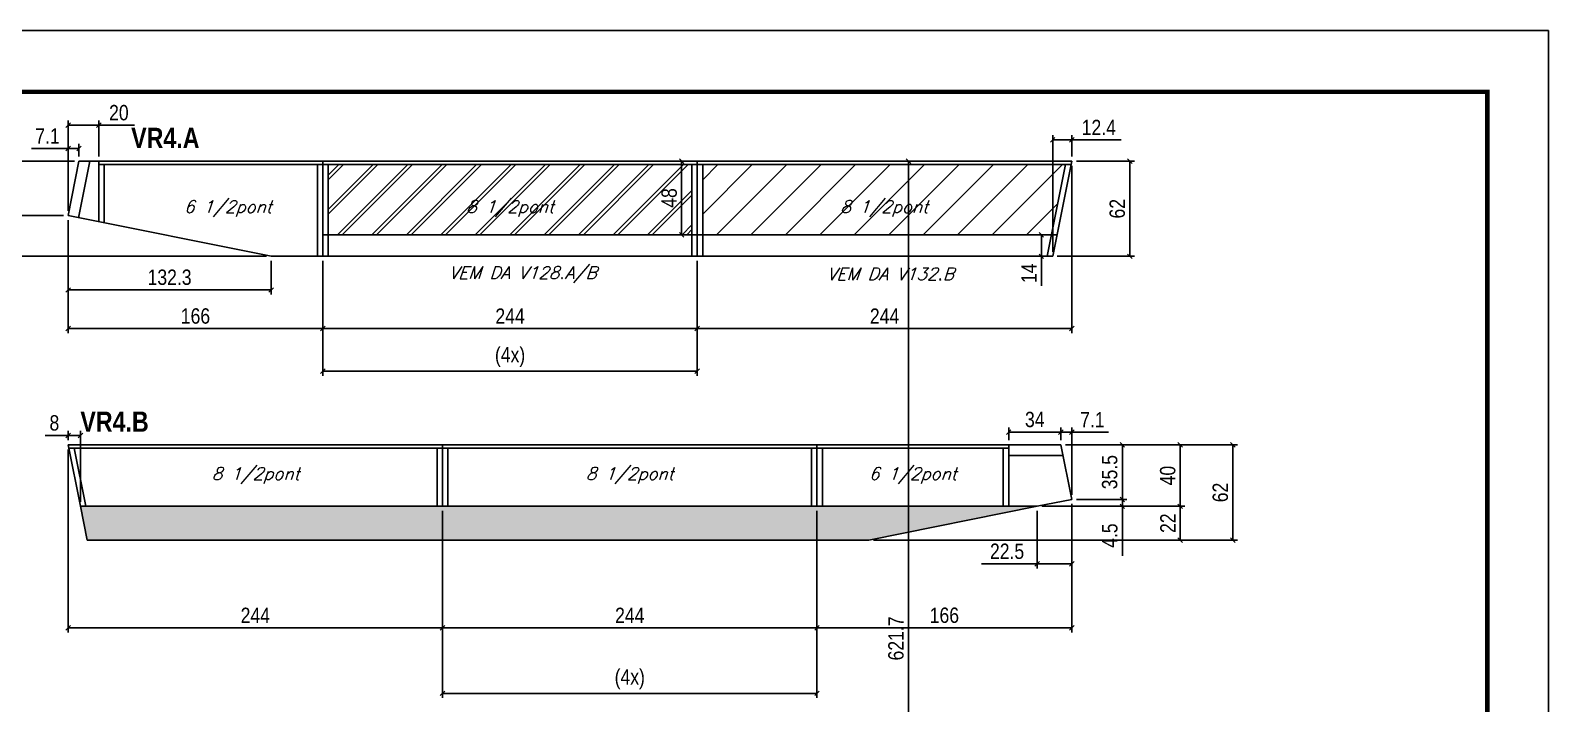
# Model space of a CAD drawing. Extents: x 2603 to 22413, y 1253 to 30260.
# Drawn here: x 7854 to 8843, y 14499 to 14938 of the extents above; entities that cross this region are included whole.
import ezdxf

# ---------------------------------------------------------------- set-up
doc = ezdxf.new("R2010")
doc.units = 0
doc.linetypes.add('DASHED', pattern=[0.75, 0.5, -0.25])
for name, color, linetype in [('COTA', 241, 'Continuous'), ('NOMENCLATURA', 7, 'Continuous'), ('Painéis', 200, 'Continuous'), ('SARR_2.2x7', 40, 'Continuous'), ('SARR_3.5x7', 81, 'Continuous'), ('texto', 7, 'Continuous')]:
    doc.layers.add(name, color=color, linetype=linetype)
for name, color, linetype, lineweight in [('Folhas', 255, 'Continuous', 9), ('Hachura', 251, 'Continuous', 9), ('SARRAFO DE PRESSAO', 251, 'DASHED', 9)]:
    doc.layers.add(name, color=color, linetype=linetype, lineweight=lineweight)
doc.layers.add('Laje_Perimetro', color=7, linetype='Continuous', plot=False)
doc.styles.add('COTA TECNICA', font='techl___.ttf', dxfattribs={"height": 10})
doc.styles.add('Romans', font='romans.shx')
doc.styles.add('TECNICA', font='techb___.ttf', dxfattribs={"height": 10})
doc.dimstyles.new('PAINEL', dxfattribs={"dimtxt": 10, "dimasz": 3, "dimexe": 3, "dimexo": 3, "dimgap": 3, "dimtad": 1, "dimdec": 1, "dimzin": 12, "dimdsep": 46, "dimtxsty": 'COTA TECNICA', "dimblk1": 'OBLIQUE', "dimblk2": 'OBLIQUE', "dimsah": 1, "dimcen": 0.9, "dimclrd": 4, "dimclre": 4, "dimclrt": 240, "dimadec": 1, "dimazin": 3, "dimtfac": 1, "dimtdec": 1, "dimtmove": 0, "dimatfit": 3, "dimfxl": 1, "dimtolj": 1, "dimtzin": 12, "dimarcsym": 0})
pattern_1 = [(45, (-126418.031, -5371.03), (-11.2253202, 11.2253202), [])]

# ---------------------------------------------------------------- blocks, each defined once
blk = doc.blocks.new('9999999999')
at = {"layer": 'Folhas'}
blk.add_lwpolyline([(98138.98, 34190.21), (99623.98, 34190.21), (99623.98, 35240.21), (98138.98, 35240.21)], close=True, dxfattribs=at)
at = {"layer": 'Folhas', "color": 30, "const_width": 3}
blk.add_lwpolyline([(98213.98, 34230.21), (99583.98, 34230.21), (99583.98, 35200.21), (98213.98, 35200.21)], close=True, dxfattribs=at)
blk = doc.blocks.new('_Oblique')
at = {"color": 0, "linetype": 'ByBlock', "lineweight": -2}
blk.add_line((-0.5, -0.5), (0.5, 0.5), dxfattribs=at)
blk = doc.blocks.new('*D1680')
at = {"layer": 'COTA', "color": 4, "linetype": 'ByBlock', "lineweight": -2, "transparency": 16777216}
for p, q in [((8532.24, 14849.56), (8532.24, 14740.53)), ((8288.24, 14787.56), (8288.24, 14740.53)), ((8532.24, 14743.53), (8288.24, 14743.53))]:
    blk.add_line(p, q, dxfattribs=at)
at = {"layer": 'Defpoints', "color": 0, "linetype": 'ByBlock', "transparency": 16777216}
for p in [(8532.24, 14852.56), (8288.24, 14790.56), (8288.24, 14743.53)]:
    blk.add_point(p, dxfattribs=at)
at = {"layer": 'COTA', "color": 4, "linetype": 'ByBlock', "lineweight": -2, "transparency": 16777216, "xscale": 3, "yscale": 3, "zscale": 3, "rotation": 180}
blk.add_blockref('_Oblique', (8288.24, 14743.53), dxfattribs=at)
at = {"layer": 'COTA', "color": 4, "linetype": 'ByBlock', "lineweight": -2, "transparency": 16777216, "xscale": 3, "yscale": 3, "zscale": 3}
blk.add_blockref('_Oblique', (8532.24, 14743.53), dxfattribs=at)
at = {"layer": 'COTA', "color": 240, "linetype": 'ByBlock', "transparency": 16777216, "insert": (8410.24, 14751.6), "char_height": 10, "attachment_point": 5, "style": 'COTA TECNICA'}
blk.add_mtext('\\A1;244', dxfattribs=at)
blk = doc.blocks.new('*D1681')
at = {"layer": 'COTA', "color": 4, "linetype": 'ByBlock', "lineweight": -2, "transparency": 16777216}
for p, q in [((8044.24, 14787.56), (8044.24, 14740.53)), ((8288.24, 14787.56), (8288.24, 14740.53)), ((8288.24, 14743.53), (8044.24, 14743.53))]:
    blk.add_line(p, q, dxfattribs=at)
at = {"layer": 'Defpoints', "color": 0, "linetype": 'ByBlock', "transparency": 16777216}
for p in [(8044.24, 14790.56), (8288.24, 14790.56), (8044.24, 14743.53)]:
    blk.add_point(p, dxfattribs=at)
at = {"layer": 'COTA', "color": 4, "linetype": 'ByBlock', "lineweight": -2, "transparency": 16777216, "xscale": 3, "yscale": 3, "zscale": 3, "rotation": 180}
blk.add_blockref('_Oblique', (8044.24, 14743.53), dxfattribs=at)
at = {"layer": 'COTA', "color": 4, "linetype": 'ByBlock', "lineweight": -2, "transparency": 16777216, "xscale": 3, "yscale": 3, "zscale": 3}
blk.add_blockref('_Oblique', (8288.24, 14743.53), dxfattribs=at)
at = {"layer": 'COTA', "color": 240, "linetype": 'ByBlock', "transparency": 16777216, "insert": (8166.24, 14751.6), "char_height": 10, "attachment_point": 5, "style": 'COTA TECNICA'}
blk.add_mtext('\\A1;244', dxfattribs=at)
blk = doc.blocks.new('*D1682')
at = {"layer": 'COTA', "color": 4, "linetype": 'ByBlock', "lineweight": -2, "transparency": 16777216}
for p, q in [((7878.23, 14814.08), (7878.23, 14740.53)), ((8044.24, 14787.56), (8044.24, 14740.53)), ((8044.24, 14743.53), (7878.23, 14743.53))]:
    blk.add_line(p, q, dxfattribs=at)
at = {"layer": 'Defpoints', "color": 0, "linetype": 'ByBlock', "transparency": 16777216}
for p in [(7878.23, 14817.08), (8044.24, 14790.56), (7878.23, 14743.53)]:
    blk.add_point(p, dxfattribs=at)
at = {"layer": 'COTA', "color": 4, "linetype": 'ByBlock', "lineweight": -2, "transparency": 16777216, "xscale": 3, "yscale": 3, "zscale": 3, "rotation": 180}
blk.add_blockref('_Oblique', (7878.23, 14743.53), dxfattribs=at)
at = {"layer": 'COTA', "color": 4, "linetype": 'ByBlock', "lineweight": -2, "transparency": 16777216, "xscale": 3, "yscale": 3, "zscale": 3}
blk.add_blockref('_Oblique', (8044.24, 14743.53), dxfattribs=at)
at = {"layer": 'COTA', "color": 240, "linetype": 'ByBlock', "transparency": 16777216, "insert": (7961.24, 14751.63), "char_height": 10, "attachment_point": 5, "style": 'COTA TECNICA'}
blk.add_mtext('\\A1;166', dxfattribs=at)
blk = doc.blocks.new('*D319')
at = {"layer": 'COTA', "color": 4, "linetype": 'ByBlock', "lineweight": -2, "transparency": 16777216}
for p, q in [((7875.23, 14817.08), (7842.27, 14817.08)), ((7845.27, 14817.08), (7845.27, 14790.56)), ((8007.5, 14790.56), (7842.27, 14790.56)), ((7845.27, 14790.56), (7845.27, 14753.48))]:
    blk.add_line(p, q, dxfattribs=at)
at = {"layer": 'Defpoints', "color": 0, "linetype": 'ByBlock', "transparency": 16777216}
for p in [(7878.23, 14817.08), (7845.27, 14790.56), (8010.5, 14790.56)]:
    blk.add_point(p, dxfattribs=at)
at = {"layer": 'COTA', "color": 4, "linetype": 'ByBlock', "lineweight": -2, "transparency": 16777216, "xscale": 3, "yscale": 3, "zscale": 3}
for p, rotation in [((7845.27, 14817.08), 90), ((7845.27, 14790.56), 270)]:
    blk.add_blockref('_Oblique', p, dxfattribs=dict(at, rotation=rotation))
at = {"layer": 'COTA', "color": 240, "linetype": 'ByBlock', "transparency": 16777216, "insert": (7837.16, 14770.52), "char_height": 10, "attachment_point": 5, "rotation": 90, "style": 'COTA TECNICA'}
blk.add_mtext('\\A1;26.5', dxfattribs=at)
blk = doc.blocks.new('*D320')
at = {"layer": 'COTA', "color": 4, "linetype": 'ByBlock', "lineweight": -2, "transparency": 16777216}
for p, q in [((7882.35, 14852.56), (7842.27, 14852.56)), ((7845.27, 14852.56), (7845.27, 14817.08)), ((7875.23, 14817.08), (7842.27, 14817.08))]:
    blk.add_line(p, q, dxfattribs=at)
at = {"layer": 'Defpoints', "color": 0, "linetype": 'ByBlock', "transparency": 16777216}
for p in [(7885.35, 14852.56), (7845.27, 14817.08), (7878.23, 14817.08)]:
    blk.add_point(p, dxfattribs=at)
at = {"layer": 'COTA', "color": 4, "linetype": 'ByBlock', "lineweight": -2, "transparency": 16777216, "xscale": 3, "yscale": 3, "zscale": 3}
for p, rotation in [((7845.27, 14852.56), 90), ((7845.27, 14817.08), 270)]:
    blk.add_blockref('_Oblique', p, dxfattribs=dict(at, rotation=rotation))
at = {"layer": 'COTA', "color": 240, "linetype": 'ByBlock', "transparency": 16777216, "insert": (7837.05, 14834.82), "char_height": 10, "attachment_point": 5, "rotation": 90, "style": 'COTA TECNICA'}
blk.add_mtext('\\A1;35.5', dxfattribs=at)
blk = doc.blocks.new('*D321')
at = {"layer": 'COTA', "color": 4, "linetype": 'ByBlock', "lineweight": -2, "transparency": 16777216}
for p, q in [((7878.23, 14860.84), (7854.36, 14860.84)), ((7878.23, 14820.08), (7878.23, 14863.84)), ((7885.35, 14860.84), (7878.23, 14860.84)), ((7885.35, 14855.56), (7885.35, 14863.84))]:
    blk.add_line(p, q, dxfattribs=at)
at = {"layer": 'Defpoints', "color": 0, "linetype": 'ByBlock', "transparency": 16777216}
for p in [(7878.23, 14860.84), (7885.35, 14852.56), (7878.23, 14817.08)]:
    blk.add_point(p, dxfattribs=at)
at = {"layer": 'COTA', "color": 4, "linetype": 'ByBlock', "lineweight": -2, "transparency": 16777216, "xscale": 3, "yscale": 3, "zscale": 3, "rotation": 180}
blk.add_blockref('_Oblique', (7878.23, 14860.84), dxfattribs=at)
at = {"layer": 'COTA', "color": 4, "linetype": 'ByBlock', "lineweight": -2, "transparency": 16777216, "xscale": 3, "yscale": 3, "zscale": 3}
blk.add_blockref('_Oblique', (7885.35, 14860.84), dxfattribs=at)
at = {"layer": 'COTA', "color": 240, "linetype": 'ByBlock', "transparency": 16777216, "insert": (7864.8, 14868.91), "char_height": 10, "attachment_point": 5, "style": 'COTA TECNICA'}
blk.add_mtext('\\A1;7.1', dxfattribs=at)
blk = doc.blocks.new('*D322')
at = {"layer": 'COTA', "color": 4, "linetype": 'ByBlock', "lineweight": -2, "transparency": 16777216}
for p, q in [((7878.23, 14814.08), (7878.23, 14765.65)), ((8010.5, 14787.56), (8010.5, 14765.65)), ((7878.23, 14768.65), (8010.5, 14768.65))]:
    blk.add_line(p, q, dxfattribs=at)
at = {"layer": 'Defpoints', "color": 0, "linetype": 'ByBlock', "transparency": 16777216}
for p in [(7878.23, 14817.08), (8010.5, 14790.56), (8010.5, 14768.65)]:
    blk.add_point(p, dxfattribs=at)
at = {"layer": 'COTA', "color": 4, "linetype": 'ByBlock', "lineweight": -2, "transparency": 16777216, "xscale": 3, "yscale": 3, "zscale": 3, "rotation": 180}
blk.add_blockref('_Oblique', (7878.23, 14768.65), dxfattribs=at)
at = {"layer": 'COTA', "color": 4, "linetype": 'ByBlock', "lineweight": -2, "transparency": 16777216, "xscale": 3, "yscale": 3, "zscale": 3}
blk.add_blockref('_Oblique', (8010.5, 14768.65), dxfattribs=at)
at = {"layer": 'COTA', "color": 240, "linetype": 'ByBlock', "transparency": 16777216, "insert": (7944.37, 14776.87), "char_height": 10, "attachment_point": 5, "style": 'COTA TECNICA'}
blk.add_mtext('\\A1;132.3', dxfattribs=at)
blk = doc.blocks.new('*D1683')
at = {"layer": 'COTA', "color": 4, "linetype": 'ByBlock', "lineweight": -2, "transparency": 16777216}
for p, q in [((8044.24, 14787.56), (8044.24, 14712.77)), ((8288.24, 14787.56), (8288.24, 14712.77)), ((8288.24, 14715.77), (8044.24, 14715.77))]:
    blk.add_line(p, q, dxfattribs=at)
at = {"layer": 'Defpoints', "color": 0, "linetype": 'ByBlock', "transparency": 16777216}
for p in [(8044.24, 14790.56), (8288.24, 14790.56), (8044.24, 14715.77)]:
    blk.add_point(p, dxfattribs=at)
at = {"layer": 'COTA', "color": 4, "linetype": 'ByBlock', "lineweight": -2, "transparency": 16777216, "xscale": 3, "yscale": 3, "zscale": 3, "rotation": 180}
blk.add_blockref('_Oblique', (8044.24, 14715.77), dxfattribs=at)
at = {"layer": 'COTA', "color": 4, "linetype": 'ByBlock', "lineweight": -2, "transparency": 16777216, "xscale": 3, "yscale": 3, "zscale": 3}
blk.add_blockref('_Oblique', (8288.24, 14715.77), dxfattribs=at)
at = {"layer": 'COTA', "color": 240, "linetype": 'ByBlock', "transparency": 16777216, "insert": (8166.24, 14725), "char_height": 10, "attachment_point": 5, "style": 'COTA TECNICA'}
blk.add_mtext('\\A1;(4x)', dxfattribs=at)
blk = doc.blocks.new('*D1684')
at = {"layer": 'COTA', "color": 4, "linetype": 'ByBlock', "lineweight": -2, "transparency": 16777216}
for p, q in [((7878.23, 14664.77), (7878.23, 14545.67)), ((8122.23, 14624.77), (8122.23, 14545.67)), ((7878.23, 14548.67), (8122.23, 14548.67))]:
    blk.add_line(p, q, dxfattribs=at)
at = {"layer": 'Defpoints', "color": 0, "linetype": 'ByBlock', "transparency": 16777216}
for p in [(7878.23, 14667.77), (8122.23, 14627.77), (8122.23, 14548.67)]:
    blk.add_point(p, dxfattribs=at)
at = {"layer": 'COTA', "color": 4, "linetype": 'ByBlock', "lineweight": -2, "transparency": 16777216, "xscale": 3, "yscale": 3, "zscale": 3, "rotation": 180}
blk.add_blockref('_Oblique', (7878.23, 14548.67), dxfattribs=at)
at = {"layer": 'COTA', "color": 4, "linetype": 'ByBlock', "lineweight": -2, "transparency": 16777216, "xscale": 3, "yscale": 3, "zscale": 3}
blk.add_blockref('_Oblique', (8122.23, 14548.67), dxfattribs=at)
at = {"layer": 'COTA', "color": 240, "linetype": 'ByBlock', "transparency": 16777216, "insert": (8000.23, 14556.75), "char_height": 10, "attachment_point": 5, "style": 'COTA TECNICA'}
blk.add_mtext('\\A1;244', dxfattribs=at)
blk = doc.blocks.new('*D1685')
at = {"layer": 'COTA', "color": 4, "linetype": 'ByBlock', "lineweight": -2, "transparency": 16777216}
for p, q in [((8122.23, 14624.77), (8122.23, 14545.67)), ((8366.23, 14624.77), (8366.23, 14545.67)), ((8122.23, 14548.67), (8366.23, 14548.67))]:
    blk.add_line(p, q, dxfattribs=at)
at = {"layer": 'Defpoints', "color": 0, "linetype": 'ByBlock', "transparency": 16777216}
for p in [(8122.23, 14627.77), (8366.23, 14627.77), (8366.23, 14548.67)]:
    blk.add_point(p, dxfattribs=at)
at = {"layer": 'COTA', "color": 4, "linetype": 'ByBlock', "lineweight": -2, "transparency": 16777216, "xscale": 3, "yscale": 3, "zscale": 3, "rotation": 180}
blk.add_blockref('_Oblique', (8122.23, 14548.67), dxfattribs=at)
at = {"layer": 'COTA', "color": 4, "linetype": 'ByBlock', "lineweight": -2, "transparency": 16777216, "xscale": 3, "yscale": 3, "zscale": 3}
blk.add_blockref('_Oblique', (8366.23, 14548.67), dxfattribs=at)
at = {"layer": 'COTA', "color": 240, "linetype": 'ByBlock', "transparency": 16777216, "insert": (8244.23, 14556.75), "char_height": 10, "attachment_point": 5, "style": 'COTA TECNICA'}
blk.add_mtext('\\A1;244', dxfattribs=at)
blk = doc.blocks.new('*D1686')
at = {"layer": 'COTA', "color": 4, "linetype": 'ByBlock', "lineweight": -2, "transparency": 16777216}
for p, q in [((8366.23, 14624.77), (8366.23, 14545.67)), ((8532.24, 14629.28), (8532.24, 14545.67)), ((8366.23, 14548.67), (8532.24, 14548.67))]:
    blk.add_line(p, q, dxfattribs=at)
at = {"layer": 'Defpoints', "color": 0, "linetype": 'ByBlock', "transparency": 16777216}
for p in [(8532.24, 14632.28), (8366.23, 14627.77), (8532.24, 14548.67)]:
    blk.add_point(p, dxfattribs=at)
at = {"layer": 'COTA', "color": 4, "linetype": 'ByBlock', "lineweight": -2, "transparency": 16777216, "xscale": 3, "yscale": 3, "zscale": 3, "rotation": 180}
blk.add_blockref('_Oblique', (8366.23, 14548.67), dxfattribs=at)
at = {"layer": 'COTA', "color": 4, "linetype": 'ByBlock', "lineweight": -2, "transparency": 16777216, "xscale": 3, "yscale": 3, "zscale": 3}
blk.add_blockref('_Oblique', (8532.24, 14548.67), dxfattribs=at)
at = {"layer": 'COTA', "color": 240, "linetype": 'ByBlock', "transparency": 16777216, "insert": (8449.24, 14556.77), "char_height": 10, "attachment_point": 5, "style": 'COTA TECNICA'}
blk.add_mtext('\\A1;166', dxfattribs=at)
blk = doc.blocks.new('*D323')
at = {"layer": 'COTA', "color": 4, "linetype": 'ByBlock', "lineweight": -2, "transparency": 16777216}
for p, q in [((8528.13, 14667.77), (8568.2, 14667.77)), ((8565.2, 14667.77), (8565.2, 14632.28)), ((8535.24, 14632.28), (8568.2, 14632.28))]:
    blk.add_line(p, q, dxfattribs=at)
at = {"layer": 'Defpoints', "color": 0, "linetype": 'ByBlock', "transparency": 16777216}
for p in [(8525.13, 14667.77), (8532.24, 14632.28), (8565.2, 14632.28)]:
    blk.add_point(p, dxfattribs=at)
at = {"layer": 'COTA', "color": 4, "linetype": 'ByBlock', "lineweight": -2, "transparency": 16777216, "xscale": 3, "yscale": 3, "zscale": 3}
for p, rotation in [((8565.2, 14667.77), 90), ((8565.2, 14632.28), 270)]:
    blk.add_blockref('_Oblique', p, dxfattribs=dict(at, rotation=rotation))
at = {"layer": 'COTA', "color": 240, "linetype": 'ByBlock', "transparency": 16777216, "insert": (8556.98, 14650.02), "char_height": 10, "attachment_point": 5, "rotation": 90, "style": 'COTA TECNICA'}
blk.add_mtext('\\A1;35.5', dxfattribs=at)
blk = doc.blocks.new('*D1687')
at = {"layer": 'COTA', "color": 4, "linetype": 'ByBlock', "lineweight": -2, "transparency": 16777216}
for p, q in [((8491.13, 14670.77), (8491.13, 14679.04)), ((8491.13, 14676.04), (8525.13, 14676.04)), ((8525.13, 14670.77), (8525.13, 14679.04))]:
    blk.add_line(p, q, dxfattribs=at)
at = {"layer": 'Defpoints', "color": 0, "linetype": 'ByBlock', "transparency": 16777216}
for p in [(8525.13, 14676.04), (8491.13, 14667.77), (8525.13, 14667.77)]:
    blk.add_point(p, dxfattribs=at)
at = {"layer": 'COTA', "color": 4, "linetype": 'ByBlock', "lineweight": -2, "transparency": 16777216, "xscale": 3, "yscale": 3, "zscale": 3, "rotation": 180}
blk.add_blockref('_Oblique', (8491.13, 14676.04), dxfattribs=at)
at = {"layer": 'COTA', "color": 4, "linetype": 'ByBlock', "lineweight": -2, "transparency": 16777216, "xscale": 3, "yscale": 3, "zscale": 3}
blk.add_blockref('_Oblique', (8525.13, 14676.04), dxfattribs=at)
at = {"layer": 'COTA', "color": 240, "linetype": 'ByBlock', "transparency": 16777216, "insert": (8508.13, 14684.26), "char_height": 10, "attachment_point": 5, "style": 'COTA TECNICA'}
blk.add_mtext('\\A1;34', dxfattribs=at)
blk = doc.blocks.new('*D324')
at = {"layer": 'COTA', "color": 4, "linetype": 'ByBlock', "lineweight": -2, "transparency": 16777216}
for p, q in [((8525.13, 14670.77), (8525.13, 14679.04)), ((8525.13, 14676.04), (8532.24, 14676.04)), ((8532.24, 14635.28), (8532.24, 14679.04)), ((8532.24, 14676.04), (8556.11, 14676.04))]:
    blk.add_line(p, q, dxfattribs=at)
at = {"layer": 'Defpoints', "color": 0, "linetype": 'ByBlock', "transparency": 16777216}
for p in [(8532.24, 14676.04), (8525.13, 14667.77), (8532.24, 14632.28)]:
    blk.add_point(p, dxfattribs=at)
at = {"layer": 'COTA', "color": 4, "linetype": 'ByBlock', "lineweight": -2, "transparency": 16777216, "xscale": 3, "yscale": 3, "zscale": 3, "rotation": 180}
blk.add_blockref('_Oblique', (8525.13, 14676.04), dxfattribs=at)
at = {"layer": 'COTA', "color": 4, "linetype": 'ByBlock', "lineweight": -2, "transparency": 16777216, "xscale": 3, "yscale": 3, "zscale": 3}
blk.add_blockref('_Oblique', (8532.24, 14676.04), dxfattribs=at)
at = {"layer": 'COTA', "color": 240, "linetype": 'ByBlock', "transparency": 16777216, "insert": (8545.67, 14684.11), "char_height": 10, "attachment_point": 5, "style": 'COTA TECNICA'}
blk.add_mtext('\\A1;7.1', dxfattribs=at)
blk = doc.blocks.new('*D325')
at = {"layer": 'COTA', "color": 4, "linetype": 'ByBlock', "lineweight": -2, "transparency": 16777216}
for p, q in [((8122.23, 14624.77), (8122.23, 14502.96)), ((8366.23, 14624.77), (8366.23, 14502.96)), ((8122.23, 14505.96), (8366.23, 14505.96))]:
    blk.add_line(p, q, dxfattribs=at)
at = {"layer": 'Defpoints', "color": 0, "linetype": 'ByBlock', "transparency": 16777216}
for p in [(8122.23, 14627.77), (8366.23, 14627.77), (8366.23, 14505.96)]:
    blk.add_point(p, dxfattribs=at)
at = {"layer": 'COTA', "color": 4, "linetype": 'ByBlock', "lineweight": -2, "transparency": 16777216, "xscale": 3, "yscale": 3, "zscale": 3, "rotation": 180}
blk.add_blockref('_Oblique', (8122.23, 14505.96), dxfattribs=at)
at = {"layer": 'COTA', "color": 4, "linetype": 'ByBlock', "lineweight": -2, "transparency": 16777216, "xscale": 3, "yscale": 3, "zscale": 3}
blk.add_blockref('_Oblique', (8366.23, 14505.96), dxfattribs=at)
at = {"layer": 'COTA', "color": 240, "linetype": 'ByBlock', "transparency": 16777216, "insert": (8244.23, 14515.18), "char_height": 10, "attachment_point": 5, "style": 'COTA TECNICA'}
blk.add_mtext('\\A1;(4x)', dxfattribs=at)
blk = doc.blocks.new('*D326')
at = {"layer": 'COTA', "color": 4, "linetype": 'ByBlock', "lineweight": -2, "transparency": 16777216}
for p, q in [((8535.24, 14852.56), (8573.03, 14852.56)), ((8570.03, 14790.56), (8570.03, 14852.56)), ((8522.81, 14790.56), (8573.03, 14790.56))]:
    blk.add_line(p, q, dxfattribs=at)
at = {"layer": 'Defpoints', "color": 0, "linetype": 'ByBlock', "transparency": 16777216}
for p in [(8532.24, 14852.56), (8570.03, 14852.56), (8519.81, 14790.56)]:
    blk.add_point(p, dxfattribs=at)
at = {"layer": 'COTA', "color": 4, "linetype": 'ByBlock', "lineweight": -2, "transparency": 16777216, "xscale": 3, "yscale": 3, "zscale": 3}
for p, rotation in [((8570.03, 14852.56), 90), ((8570.03, 14790.56), 270)]:
    blk.add_blockref('_Oblique', p, dxfattribs=dict(at, rotation=rotation))
at = {"layer": 'COTA', "color": 240, "linetype": 'ByBlock', "transparency": 16777216, "insert": (8561.93, 14821.56), "char_height": 10, "attachment_point": 5, "rotation": 90, "style": 'COTA TECNICA'}
blk.add_mtext('\\A1;62', dxfattribs=at)
blk = doc.blocks.new('*D1688')
at = {"layer": 'COTA', "color": 4, "linetype": 'ByBlock', "lineweight": -2, "transparency": 16777216}
for p, q in [((7878.23, 14673.95), (7863.41, 14673.95)), ((7878.23, 14670.77), (7878.23, 14676.95)), ((7886.25, 14673.95), (7878.23, 14673.95)), ((7886.25, 14630.77), (7886.25, 14676.95))]:
    blk.add_line(p, q, dxfattribs=at)
at = {"layer": 'Defpoints', "color": 0, "linetype": 'ByBlock', "transparency": 16777216}
for p in [(7878.23, 14673.95), (7878.23, 14667.77), (7886.25, 14627.77)]:
    blk.add_point(p, dxfattribs=at)
at = {"layer": 'COTA', "color": 4, "linetype": 'ByBlock', "lineweight": -2, "transparency": 16777216, "xscale": 3, "yscale": 3, "zscale": 3, "rotation": 180}
blk.add_blockref('_Oblique', (7878.23, 14673.95), dxfattribs=at)
at = {"layer": 'COTA', "color": 4, "linetype": 'ByBlock', "lineweight": -2, "transparency": 16777216, "xscale": 3, "yscale": 3, "zscale": 3}
blk.add_blockref('_Oblique', (7886.25, 14673.95), dxfattribs=at)
at = {"layer": 'COTA', "color": 240, "linetype": 'ByBlock', "transparency": 16777216, "insert": (7869.32, 14682.04), "char_height": 10, "attachment_point": 5, "style": 'COTA TECNICA'}
blk.add_mtext('\\A1;8', dxfattribs=at)
blk = doc.blocks.new('*D1689')
at = {"layer": 'COTA', "color": 4, "linetype": 'ByBlock', "lineweight": -2, "transparency": 16777216}
for p, q in [((8535.24, 14632.28), (8568.2, 14632.28)), ((8565.2, 14632.28), (8565.2, 14635.28)), ((8565.2, 14632.28), (8565.2, 14627.77)), ((8512.73, 14627.77), (8568.2, 14627.77)), ((8565.2, 14627.77), (8565.2, 14595.55))]:
    blk.add_line(p, q, dxfattribs=at)
at = {"layer": 'Defpoints', "color": 0, "linetype": 'ByBlock', "transparency": 16777216}
for p in [(8532.24, 14632.28), (8509.73, 14627.77), (8565.2, 14627.77)]:
    blk.add_point(p, dxfattribs=at)
at = {"layer": 'COTA', "color": 4, "linetype": 'ByBlock', "lineweight": -2, "transparency": 16777216, "xscale": 3, "yscale": 3, "zscale": 3}
for p, rotation in [((8565.2, 14632.28), 270), ((8565.2, 14627.77), 90)]:
    blk.add_blockref('_Oblique', p, dxfattribs=dict(at, rotation=rotation))
at = {"layer": 'COTA', "color": 240, "linetype": 'ByBlock', "transparency": 16777216, "insert": (8557.09, 14608.66), "char_height": 10, "attachment_point": 5, "rotation": 90, "style": 'COTA TECNICA'}
blk.add_mtext('\\A1;4.5', dxfattribs=at)
blk = doc.blocks.new('*D1690')
at = {"layer": 'COTA', "color": 4, "linetype": 'ByBlock', "lineweight": -2, "transparency": 16777216}
for p, q in [((8528.13, 14667.77), (8605.89, 14667.77)), ((8602.89, 14627.77), (8602.89, 14667.77)), ((8512.73, 14627.77), (8605.89, 14627.77))]:
    blk.add_line(p, q, dxfattribs=at)
at = {"layer": 'Defpoints', "color": 0, "linetype": 'ByBlock', "transparency": 16777216}
for p in [(8525.13, 14667.77), (8602.89, 14667.77), (8509.73, 14627.77)]:
    blk.add_point(p, dxfattribs=at)
at = {"layer": 'COTA', "color": 4, "linetype": 'ByBlock', "lineweight": -2, "transparency": 16777216, "xscale": 3, "yscale": 3, "zscale": 3}
for p, rotation in [((8602.89, 14667.77), 90), ((8602.89, 14627.77), 270)]:
    blk.add_blockref('_Oblique', p, dxfattribs=dict(at, rotation=rotation))
at = {"layer": 'COTA', "color": 240, "linetype": 'ByBlock', "transparency": 16777216, "insert": (8594.79, 14647.77), "char_height": 10, "attachment_point": 5, "rotation": 90, "style": 'COTA TECNICA'}
blk.add_mtext('\\A1;40', dxfattribs=at)
blk = doc.blocks.new('*D1691')
at = {"layer": 'COTA', "color": 4, "linetype": 'ByBlock', "lineweight": -2, "transparency": 16777216}
for p, q in [((8512.73, 14627.77), (8605.89, 14627.77)), ((8602.89, 14605.77), (8602.89, 14627.77)), ((8402.97, 14605.77), (8605.89, 14605.77))]:
    blk.add_line(p, q, dxfattribs=at)
at = {"layer": 'Defpoints', "color": 0, "linetype": 'ByBlock', "transparency": 16777216}
for p in [(8509.73, 14627.77), (8602.89, 14627.77), (8399.97, 14605.77)]:
    blk.add_point(p, dxfattribs=at)
at = {"layer": 'COTA', "color": 4, "linetype": 'ByBlock', "lineweight": -2, "transparency": 16777216, "xscale": 3, "yscale": 3, "zscale": 3}
for p, rotation in [((8602.89, 14627.77), 90), ((8602.89, 14605.77), 270)]:
    blk.add_blockref('_Oblique', p, dxfattribs=dict(at, rotation=rotation))
at = {"layer": 'COTA', "color": 240, "linetype": 'ByBlock', "transparency": 16777216, "insert": (8594.89, 14616.77), "char_height": 10, "attachment_point": 5, "rotation": 90, "style": 'COTA TECNICA'}
blk.add_mtext('\\A1;22', dxfattribs=at)
blk = doc.blocks.new('*D1692')
at = {"layer": 'COTA', "color": 4, "linetype": 'ByBlock', "lineweight": -2, "transparency": 16777216}
for p, q in [((8528.13, 14667.77), (8640.16, 14667.77)), ((8637.16, 14605.77), (8637.16, 14667.77)), ((8402.97, 14605.77), (8640.16, 14605.77))]:
    blk.add_line(p, q, dxfattribs=at)
at = {"layer": 'Defpoints', "color": 0, "linetype": 'ByBlock', "transparency": 16777216}
for p in [(8525.13, 14667.77), (8637.16, 14667.77), (8399.97, 14605.77)]:
    blk.add_point(p, dxfattribs=at)
at = {"layer": 'COTA', "color": 4, "linetype": 'ByBlock', "lineweight": -2, "transparency": 16777216, "xscale": 3, "yscale": 3, "zscale": 3}
for p, rotation in [((8637.16, 14667.77), 90), ((8637.16, 14605.77), 270)]:
    blk.add_blockref('_Oblique', p, dxfattribs=dict(at, rotation=rotation))
at = {"layer": 'COTA', "color": 240, "linetype": 'ByBlock', "transparency": 16777216, "insert": (8629.06, 14636.77), "char_height": 10, "attachment_point": 5, "rotation": 90, "style": 'COTA TECNICA'}
blk.add_mtext('\\A1;62', dxfattribs=at)
blk = doc.blocks.new('*D327')
at = {"layer": 'COTA', "color": 4, "linetype": 'ByBlock', "lineweight": -2, "transparency": 16777216}
for p, q in [((8519.81, 14793.56), (8519.81, 14869.4)), ((8532.24, 14855.56), (8532.24, 14869.4)), ((8519.81, 14866.4), (8532.24, 14866.4)), ((8532.24, 14866.4), (8564.47, 14866.4))]:
    blk.add_line(p, q, dxfattribs=at)
at = {"layer": 'Defpoints', "color": 0, "linetype": 'ByBlock', "transparency": 16777216}
for p in [(8532.24, 14866.4), (8532.24, 14852.56), (8519.81, 14790.56)]:
    blk.add_point(p, dxfattribs=at)
at = {"layer": 'COTA', "color": 4, "linetype": 'ByBlock', "lineweight": -2, "transparency": 16777216, "xscale": 3, "yscale": 3, "zscale": 3, "rotation": 180}
blk.add_blockref('_Oblique', (8519.81, 14866.4), dxfattribs=at)
at = {"layer": 'COTA', "color": 4, "linetype": 'ByBlock', "lineweight": -2, "transparency": 16777216, "xscale": 3, "yscale": 3, "zscale": 3}
blk.add_blockref('_Oblique', (8532.24, 14866.4), dxfattribs=at)
at = {"layer": 'COTA', "color": 240, "linetype": 'ByBlock', "transparency": 16777216, "insert": (8549.85, 14874.47), "char_height": 10, "attachment_point": 5, "style": 'COTA TECNICA'}
blk.add_mtext('\\A1;12.4', dxfattribs=at)
blk = doc.blocks.new('*D1693')
at = {"layer": 'COTA', "color": 4, "linetype": 'ByBlock', "lineweight": -2, "transparency": 16777216}
for p, q in [((8509.73, 14624.77), (8509.73, 14587.32)), ((8532.24, 14629.28), (8532.24, 14587.32)), ((8509.73, 14590.32), (8473.46, 14590.32)), ((8532.24, 14590.32), (8509.73, 14590.32))]:
    blk.add_line(p, q, dxfattribs=at)
at = {"layer": 'Defpoints', "color": 0, "linetype": 'ByBlock', "transparency": 16777216}
for p in [(8532.24, 14632.28), (8509.73, 14627.77), (8509.73, 14590.32)]:
    blk.add_point(p, dxfattribs=at)
at = {"layer": 'COTA', "color": 4, "linetype": 'ByBlock', "lineweight": -2, "transparency": 16777216, "xscale": 3, "yscale": 3, "zscale": 3, "rotation": 180}
blk.add_blockref('_Oblique', (8509.73, 14590.32), dxfattribs=at)
at = {"layer": 'COTA', "color": 4, "linetype": 'ByBlock', "lineweight": -2, "transparency": 16777216, "xscale": 3, "yscale": 3, "zscale": 3}
blk.add_blockref('_Oblique', (8532.24, 14590.32), dxfattribs=at)
at = {"layer": 'COTA', "color": 240, "linetype": 'ByBlock', "transparency": 16777216, "insert": (8490.09, 14598.43), "char_height": 10, "attachment_point": 5, "style": 'COTA TECNICA'}
blk.add_mtext('\\A1;22.5', dxfattribs=at)
blk = doc.blocks.new('*D1465')
at = {"layer": 'COTA', "color": 4, "linetype": 'ByBlock', "lineweight": -2, "transparency": 16777216}
for p, q in [((7878.23, 14820.08), (7878.23, 14878.96)), ((7878.23, 14875.96), (7898.23, 14875.96)), ((7898.23, 14855.56), (7898.23, 14878.96)), ((7898.23, 14875.96), (7921.44, 14875.96))]:
    blk.add_line(p, q, dxfattribs=at)
at = {"layer": 'Defpoints', "color": 0, "linetype": 'ByBlock', "transparency": 16777216}
for p in [(7898.23, 14875.96), (7898.23, 14852.56), (7878.23, 14817.08)]:
    blk.add_point(p, dxfattribs=at)
at = {"layer": 'COTA', "color": 4, "linetype": 'ByBlock', "lineweight": -2, "transparency": 16777216, "xscale": 3, "yscale": 3, "zscale": 3, "rotation": 180}
blk.add_blockref('_Oblique', (7878.23, 14875.96), dxfattribs=at)
at = {"layer": 'COTA', "color": 4, "linetype": 'ByBlock', "lineweight": -2, "transparency": 16777216, "xscale": 3, "yscale": 3, "zscale": 3}
blk.add_blockref('_Oblique', (7898.23, 14875.96), dxfattribs=at)
at = {"layer": 'COTA', "color": 240, "linetype": 'ByBlock', "transparency": 16777216, "insert": (7911.34, 14884.06), "char_height": 10, "attachment_point": 5, "style": 'COTA TECNICA'}
blk.add_mtext('\\A1;20', dxfattribs=at)
blk = doc.blocks.new('*D1502')
at = {"layer": 'COTA', "color": 4, "linetype": 'ByBlock', "lineweight": -2, "transparency": 16777216}
for p, q in [((8519.62, 14804.56), (8509.43, 14804.56)), ((8512.43, 14804.56), (8512.43, 14790.56)), ((8519.62, 14790.56), (8509.43, 14790.56)), ((8512.43, 14790.56), (8512.43, 14771.45))]:
    blk.add_line(p, q, dxfattribs=at)
at = {"layer": 'Defpoints', "color": 0, "linetype": 'ByBlock', "transparency": 16777216}
for p in [(8522.62, 14804.56), (8512.43, 14790.56), (8522.62, 14790.56)]:
    blk.add_point(p, dxfattribs=at)
at = {"layer": 'COTA', "color": 4, "linetype": 'ByBlock', "lineweight": -2, "transparency": 16777216, "xscale": 3, "yscale": 3, "zscale": 3}
for p, rotation in [((8512.43, 14804.56), 90), ((8512.43, 14790.56), 270)]:
    blk.add_blockref('_Oblique', p, dxfattribs=dict(at, rotation=rotation))
at = {"layer": 'COTA', "color": 240, "linetype": 'ByBlock', "transparency": 16777216, "insert": (8504.35, 14779.51), "char_height": 10, "attachment_point": 5, "rotation": 90, "style": 'COTA TECNICA'}
blk.add_mtext('\\A1;14', dxfattribs=at)
blk = doc.blocks.new('*D1503')
at = {"layer": 'COTA', "color": 4, "linetype": 'ByBlock', "lineweight": -2, "transparency": 16777216}
for p, q in [((8285.24, 14852.56), (8275.05, 14852.56)), ((8278.05, 14804.56), (8278.05, 14852.56)), ((8285.24, 14804.56), (8275.05, 14804.56))]:
    blk.add_line(p, q, dxfattribs=at)
at = {"layer": 'Defpoints', "color": 0, "linetype": 'ByBlock', "transparency": 16777216}
for p in [(8278.05, 14852.56), (8288.24, 14852.56), (8288.24, 14804.56)]:
    blk.add_point(p, dxfattribs=at)
at = {"layer": 'COTA', "color": 4, "linetype": 'ByBlock', "lineweight": -2, "transparency": 16777216, "xscale": 3, "yscale": 3, "zscale": 3}
for p, rotation in [((8278.05, 14852.56), 90), ((8278.05, 14804.56), 270)]:
    blk.add_blockref('_Oblique', p, dxfattribs=dict(at, rotation=rotation))
at = {"layer": 'COTA', "color": 240, "linetype": 'ByBlock', "transparency": 16777216, "insert": (8269.95, 14828.56), "char_height": 10, "attachment_point": 5, "rotation": 90, "style": 'COTA TECNICA'}
blk.add_mtext('\\A1;48', dxfattribs=at)
blk = doc.blocks.new('*D1504')
at = {"layer": 'COTA', "color": 4, "linetype": 'ByBlock', "lineweight": -2, "transparency": 16777216}
for p, q in [((8519.62, 14804.56), (8509.43, 14804.56)), ((8512.43, 14804.56), (8512.43, 14790.56)), ((8519.62, 14790.56), (8509.43, 14790.56)), ((8512.43, 14790.56), (8512.43, 14771.45))]:
    blk.add_line(p, q, dxfattribs=at)
at = {"layer": 'Defpoints', "color": 0, "linetype": 'ByBlock', "transparency": 16777216}
for p in [(8522.62, 14804.56), (8512.43, 14790.56), (8522.62, 14790.56)]:
    blk.add_point(p, dxfattribs=at)
at = {"layer": 'COTA', "color": 4, "linetype": 'ByBlock', "lineweight": -2, "transparency": 16777216, "xscale": 3, "yscale": 3, "zscale": 3}
for p, rotation in [((8512.43, 14804.56), 90), ((8512.43, 14790.56), 270)]:
    blk.add_blockref('_Oblique', p, dxfattribs=dict(at, rotation=rotation))
at = {"layer": 'COTA', "color": 240, "linetype": 'ByBlock', "transparency": 16777216, "insert": (8504.35, 14779.51), "char_height": 10, "attachment_point": 5, "rotation": 90, "style": 'COTA TECNICA'}
blk.add_mtext('\\A1;14', dxfattribs=at)
blk = doc.blocks.new('*D1505')
at = {"layer": 'COTA', "color": 4, "linetype": 'ByBlock', "lineweight": -2, "transparency": 16777216}
for p, q in [((8291.24, 14852.56), (8428.85, 14852.56)), ((8425.85, 14230.88), (8425.85, 14852.56)), ((8433.04, 14230.88), (8422.85, 14230.88))]:
    blk.add_line(p, q, dxfattribs=at)
at = {"layer": 'Defpoints', "color": 0, "linetype": 'ByBlock', "transparency": 16777216}
for p in [(8288.24, 14852.56), (8425.85, 14852.56), (8436.04, 14230.88)]:
    blk.add_point(p, dxfattribs=at)
at = {"layer": 'COTA', "color": 4, "linetype": 'ByBlock', "lineweight": -2, "transparency": 16777216, "xscale": 3, "yscale": 3, "zscale": 3}
for p, rotation in [((8425.85, 14852.56), 90), ((8425.85, 14230.88), 270)]:
    blk.add_blockref('_Oblique', p, dxfattribs=dict(at, rotation=rotation))
at = {"layer": 'COTA', "color": 240, "linetype": 'ByBlock', "transparency": 16777216, "insert": (8417.74, 14541.72), "char_height": 10, "attachment_point": 5, "rotation": 90, "style": 'COTA TECNICA'}
blk.add_mtext('\\A1;621.7', dxfattribs=at)

msp = doc.modelspace()

# ---------------------------------------------------------------- hatches: boundary and pattern name
at = {"layer": 'COTA', "linetype": 'ByBlock'}
h = msp.add_hatch(dxfattribs=at)
h.set_pattern_fill('AR-CONC', color=256, scale=0.03)
h.set_pattern_definition([(50, (-126427.883, -5222.0314), (5.46554007, -0.47817257), [0.5715, -6.2865]), (355, (-126427.883, -5222.0314), (-1.05730264, 5.73170536), [0.4572, -5.02921753]), (100.4514447, (-126427.4274, -5222.071), (4.40823741, 5.25353256), [0.48570026, -5.34270734]), (46.1842, (-126427.883, -5220.5074), (8.13237123, -1.26126984), [0.85725, -9.42975]), (96.6355576, (-126427.205, -5220.6125), (7.122124, 7.42278374), [0.7285507, -8.01406824]), (351.184151, (-126427.883, -5220.507), (7.122124, 7.42278374), [0.685799, -7.54379196]), (21, (-126427.121, -5220.8884), (4.54843174, -3.06795595), [0.5715, -6.2865]), (326, (-126427.121, -5220.8884), (1.85406085, 5.52563898), [0.4572, -5.0292]), (71.451445, (-126426.742, -5221.144), (6.40249258, 2.45768307), [0.48570026, -5.34269813]), (37.5, (-126427.8828, -5222.0314), (0.092658098, 2.536651166), [0, -4.96824, 0, -5.1054, 0, -5.04825]), (7.5, (-126427.8828, -5222.0314), (2.004589875, 3.005417245), [0, -2.91084, 0, -4.85394, 0, -1.92405]), (327.5, (-126429.582, -5222.0314), (4.067717855, -0.17186232), [0, -1.905, 0, -5.9436, 0, -7.8867]), (317.5, (-126430.344, -5222.0314), (4.44387544, 0.76279473), [0, -2.4765, 0, -3.94716, 0, -5.6007])])
h.paths.add_polyline_path([(8399.97, 14605.77), (8509.73, 14627.77), (7886.25, 14627.77), (7890.66, 14605.77)])
at = {"layer": 'Hachura', "linetype": 'ByBlock'}
h = msp.add_hatch(dxfattribs=at)
h.set_pattern_fill('ANSI31', color=256, scale=5)
h.set_pattern_definition(pattern_1)
h.paths.add_polyline_path([(8047.74, 14850.36), (8047.74, 14804.56), (8284.74, 14804.56), (8284.74, 14850.36)])
h.paths.add_polyline_path([(8129.87, 14813.58), (8197.49, 14813.58), (8202.99, 14829.55), (8135.37, 14829.55)], flags=24)
h = msp.add_hatch(dxfattribs=at)
h.set_pattern_fill('ANSI31', color=256, scale=5)
h.set_pattern_definition([(45, (-126270.234, -5944.711), (-11.2253202, 11.2253202), [])])
h.paths.add_polyline_path([(8284.74, 14804.56), (8284.74, 14850.36), (8047.74, 14850.36), (8047.74, 14804.56)])
h.paths.add_polyline_path([(8129.87, 14813.58), (8197.49, 14813.58), (8202.99, 14829.55), (8135.37, 14829.55)], flags=24)
h = msp.add_hatch(dxfattribs=at)
h.set_pattern_fill('ANSI31', color=256, scale=5)
h.set_pattern_definition(pattern_1)
h.paths.add_polyline_path([(8291.74, 14850.36), (8291.74, 14804.56), (8519.05, 14804.56), (8528.23, 14850.36)])
h.paths.add_polyline_path([(8373.65, 14813.58), (8441.27, 14813.58), (8446.77, 14829.55), (8379.15, 14829.55)], flags=24)

# ---------------------------------------------------------------- linework, layer by layer
at = {"layer": 'COTA', "linetype": 'ByBlock'}
for p, q in [((7898.23, 14813.07), (7898.23, 14852.56)), ((8491.13, 14627.77), (8491.13, 14667.77)), ((7886.25, 14627.77), (7890.66, 14605.77)), ((8399.97, 14605.77), (8509.73, 14627.77)), ((7890.66, 14605.77), (8399.97, 14605.77))]:
    msp.add_line(p, q, dxfattribs=at)
at = {"layer": 'Laje_Perimetro'}
msp.add_lwpolyline([(8842.97, 14937.7), (7357.97, 14937.7), (7357.97, 13887.7), (8842.97, 13887.7)], close=True, dxfattribs=at)
at = {"layer": 'Painéis', "linetype": 'Continuous'}
for p, q in [((7878.23, 14817.08), (7885.35, 14852.56)), ((7885.35, 14852.56), (8532.24, 14852.56)), ((8044.24, 14790.56), (8044.24, 14852.56)), ((8288.24, 14790.56), (8288.24, 14852.56)), ((8532.24, 14852.56), (8519.81, 14790.56)), ((8010.5, 14790.56), (7878.23, 14817.08)), ((8044.24, 14804.56), (8522.62, 14804.56)), ((8519.81, 14790.56), (8010.5, 14790.56)), ((7878.23, 14667.77), (7886.25, 14627.77)), ((8525.13, 14667.77), (7878.23, 14667.77)), ((8122.23, 14627.77), (8122.23, 14667.77)), ((8366.23, 14627.77), (8366.23, 14667.77)), ((8532.24, 14632.28), (8525.13, 14667.77)), ((8509.73, 14627.77), (8532.24, 14632.28)), ((7886.25, 14627.77), (8509.73, 14627.77))]:
    msp.add_line(p, q, dxfattribs=at)
at = {"layer": 'SARR_2.2x7', "linetype": 'Continuous'}
for p, q in [((7885.1, 14815.7), (7892.49, 14852.56)), ((7898.23, 14850.36), (8044.24, 14850.36)), ((8288.24, 14850.36), (8044.24, 14850.36)), ((8288.24, 14850.36), (8531.8, 14850.36)), ((8122.23, 14665.57), (7878.67, 14665.57)), ((8122.23, 14665.57), (8366.23, 14665.57)), ((8491.13, 14665.57), (8366.23, 14665.57)), ((8526.53, 14660.77), (8491.13, 14660.77))]:
    msp.add_line(p, q, dxfattribs=at)
at = {"layer": 'SARR_3.5x7'}
for p, q in [((7901.73, 14850.36), (7901.73, 14812.37)), ((8040.74, 14850.36), (8040.74, 14790.56)), ((8047.74, 14850.36), (8047.74, 14790.56)), ((8284.74, 14850.36), (8284.74, 14790.56)), ((8291.74, 14850.36), (8291.74, 14790.56)), ((8528.23, 14850.36), (8516.24, 14790.56)), ((7882.24, 14665.57), (7889.82, 14627.77)), ((8118.73, 14665.57), (8118.73, 14627.77)), ((8125.73, 14665.57), (8125.73, 14627.77)), ((8362.73, 14665.57), (8362.73, 14627.77)), ((8369.73, 14665.57), (8369.73, 14627.77)), ((8487.63, 14665.57), (8487.63, 14627.77))]:
    msp.add_line(p, q, dxfattribs=at)

# ---------------------------------------------------------------- block references
at = {"layer": 'SARRAFO DE PRESSAO', "color": 6, "linetype": 'ByBlock'}
msp.add_blockref('9999999999', (-90781.01, -20302.51), dxfattribs=at)

# ---------------------------------------------------------------- texts
at = {"layer": 'NOMENCLATURA', "style": 'TECNICA'}
for s, p in [('VR4.A', (7919.35, 14861.08)), ('VR4.B', (7886.25, 14676.28))]:
    msp.add_text(s, height=13.2, dxfattribs=at).set_placement(p)
at = {"layer": 'texto', "color": 2, "char_height": 8, "attachment_point": 5, "style": 'Romans'}
for s, insert in [('{\\Q19;\\C256;6 1/2pont}', (7982.36, 14821.56)), ('{\\Q19;\\C256;8 1/2pont}', (8166.24, 14821.56)), ('{\\Q19;\\C256;8 1/2pont}', (8410.02, 14821.56)), ('{\\Q19;\\C256;VEM DA V128.A/B}', (8174.46, 14778.63)), ('{\\Q19;\\C256;VEM DA V132.B}', (8413.95, 14779.13)), ('{\\Q19;\\C256;8 1/2pont}', (8000.45, 14647.77)), ('{\\Q19;\\C256;8 1/2pont}', (8244.23, 14647.77)), ('{\\Q19;\\C256;6 1/2pont}', (8428.68, 14647.77))]:
    msp.add_mtext(s, dxfattribs=dict(at, insert=insert))

# ---------------------------------------------------------------- dimensions: what is measured, and where the dimension line sits
at = {"layer": 'COTA', "linetype": 'ByBlock'}
for base, p1, p2, picture, middle in [((7898.23, 14875.96), (7878.23, 14817.08), (7898.23, 14852.56), '*D1465', (7911.34, 14884.06)), ((8532.24, 14866.4), (8519.81, 14790.56), (8532.24, 14852.56), '*D327', (8549.85, 14874.47)), ((7878.23, 14673.95), (7886.25, 14627.77), (7878.23, 14667.77), '*D1688', (7869.32, 14682.04)), ((8525.13, 14676.04), (8491.13, 14667.77), (8525.13, 14667.77), '*D1687', (8508.13, 14684.26)), ((8532.24, 14676.04), (8525.13, 14667.77), (8532.24, 14632.28), '*D324', (8545.67, 14684.11)), ((8122.23, 14548.67), (7878.23, 14667.77), (8122.23, 14627.77), '*D1684', (8000.23, 14556.75)), ((8509.73, 14590.32), (8532.24, 14632.28), (8509.73, 14627.77), '*D1693', (8490.09, 14598.43))]:
    dim = msp.add_linear_dim(base=base, p1=p1, p2=p2, dimstyle='PAINEL', dxfattribs=at)
    dim.commit()
    dim.dimension.update_dxf_attribs({"geometry": picture, "text_midpoint": middle})
for base, p1, p2, angle, picture, middle in [((7878.23, 14860.84), (7885.35, 14852.56), (7878.23, 14817.08), 180, '*D321', (7864.8, 14868.91)), ((7845.27, 14817.08), (7885.35, 14852.56), (7878.23, 14817.08), 90, '*D320', (7837.05, 14834.82)), ((8278.05, 14852.56), (8288.24, 14804.56), (8288.24, 14852.56), 90, '*D1503', (8269.95, 14828.56)), ((8288.24, 14743.53), (8532.24, 14852.56), (8288.24, 14790.56), 180, '*D1680', (8410.24, 14751.6)), ((8425.85, 14852.56), (8436.04, 14230.88), (8288.24, 14852.56), 90, '*D1505', (8417.74, 14541.72)), ((8570.03, 14852.56), (8519.81, 14790.56), (8532.24, 14852.56), 90, '*D326', (8561.93, 14821.56)), ((7845.27, 14790.56), (7878.23, 14817.08), (8010.5, 14790.56), 90, '*D319', (7837.16, 14770.52)), ((8010.5, 14768.65), (7878.23, 14817.08), (8010.5, 14790.56), 180, '*D322', (7944.37, 14776.87)), ((8512.43, 14790.56), (8522.62, 14804.56), (8522.62, 14790.56), 90, '*D1502', (8504.35, 14779.51)), ((8512.43, 14790.56), (8522.62, 14804.56), (8522.62, 14790.56), 90, '*D1504', (8504.35, 14779.51)), ((8637.16, 14667.77), (8399.97, 14605.77), (8525.13, 14667.77), 90, '*D1692', (8629.06, 14636.77)), ((8602.89, 14667.77), (8509.73, 14627.77), (8525.13, 14667.77), 90, '*D1690', (8594.79, 14647.77)), ((8565.2, 14632.28), (8525.13, 14667.77), (8532.24, 14632.28), 90, '*D323', (8556.98, 14650.02)), ((8565.2, 14627.77), (8532.24, 14632.28), (8509.73, 14627.77), 90, '*D1689', (8557.09, 14608.66)), ((8602.89, 14627.77), (8399.97, 14605.77), (8509.73, 14627.77), 90, '*D1691', (8594.89, 14616.77))]:
    dim = msp.add_linear_dim(base=base, p1=p1, p2=p2, angle=angle, dimstyle='PAINEL', dxfattribs=at)
    dim.commit()
    dim.dimension.update_dxf_attribs({"geometry": picture, "text_midpoint": middle})
for base, p1, p2, picture, middle in [((7878.23, 14743.53), (8044.24, 14790.56), (7878.23, 14817.08), '*D1682', (7961.24, 14751.63)), ((8044.24, 14743.53), (8288.24, 14790.56), (8044.24, 14790.56), '*D1681', (8166.24, 14751.6))]:
    dim = msp.add_linear_dim(base=base, p1=p1, p2=p2, angle=180, dimstyle='PAINEL', override={"dimtmove": 1}, dxfattribs=at)
    dim.commit()
    dim.dimension.update_dxf_attribs({"geometry": picture, "text_midpoint": middle})
dim = msp.add_linear_dim(base=(8044.24, 14715.77), p1=(8288.24, 14790.56), p2=(8044.24, 14790.56), angle=180, text='(4x)', dimstyle='PAINEL', dxfattribs=at)
dim.commit()
dim.dimension.update_dxf_attribs({"geometry": '*D1683', "text_midpoint": (8166.24, 14725)})
for base, p1, p2, picture, middle in [((8532.24, 14548.67), (8366.23, 14627.77), (8532.24, 14632.28), '*D1686', (8449.24, 14556.77)), ((8366.23, 14548.67), (8122.23, 14627.77), (8366.23, 14627.77), '*D1685', (8244.23, 14556.75))]:
    dim = msp.add_linear_dim(base=base, p1=p1, p2=p2, dimstyle='PAINEL', override={"dimtmove": 1}, dxfattribs=at)
    dim.commit()
    dim.dimension.update_dxf_attribs({"geometry": picture, "text_midpoint": middle})
dim = msp.add_linear_dim(base=(8366.23, 14505.96), p1=(8122.23, 14627.77), p2=(8366.23, 14627.77), text='(4x)', dimstyle='PAINEL', dxfattribs=at)
dim.commit()
dim.dimension.update_dxf_attribs({"geometry": '*D325', "text_midpoint": (8244.23, 14515.18)})

doc.saveas('drawing.dxf')
